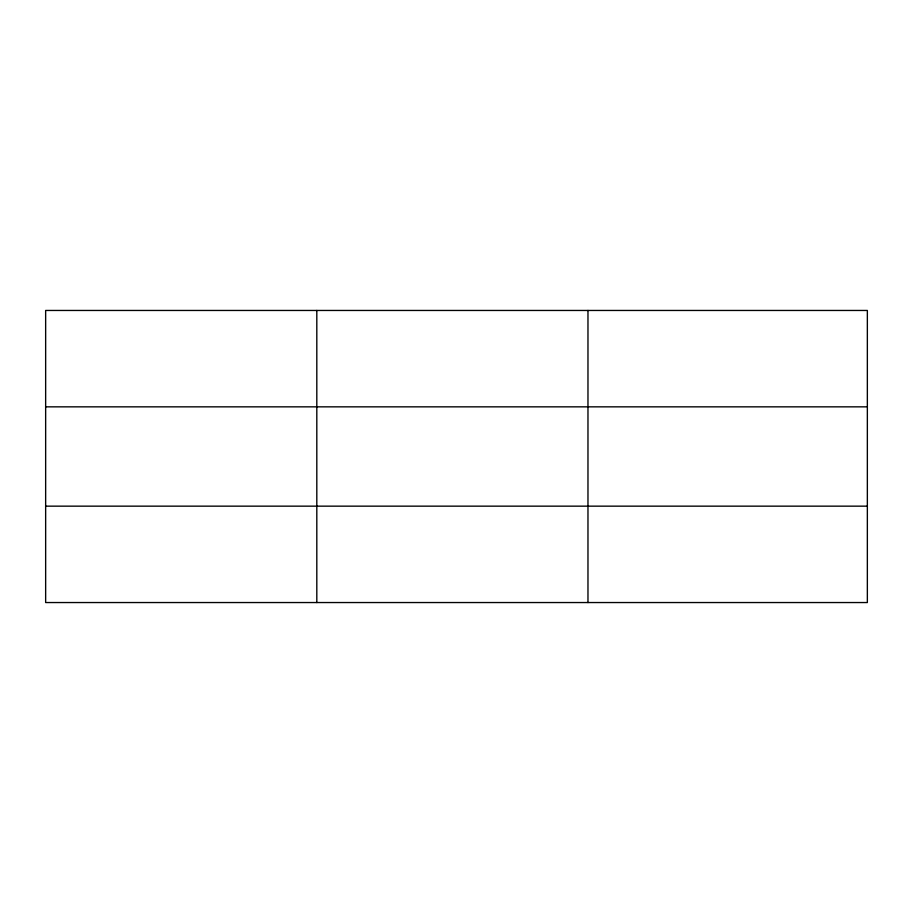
<?xml version="1.0" encoding="UTF-8"?>
<svg xmlns="http://www.w3.org/2000/svg" width="913" height="913" viewBox="0 0 913 913"><rect width="100%" height="100%" fill="white"/><g stroke="black" fill="none" stroke-linecap="round" stroke-linejoin="round"><path stroke-width="1.37" d="M316.811 602.546L316.811 310.454M587.972 602.546L587.972 310.454M867.35 406.844L867.35 310.454L45.65 310.454L45.65 602.546L867.35 602.546L867.35 406.844L45.65 406.844M45.65 506.156L867.35 506.156"/></g></svg>
